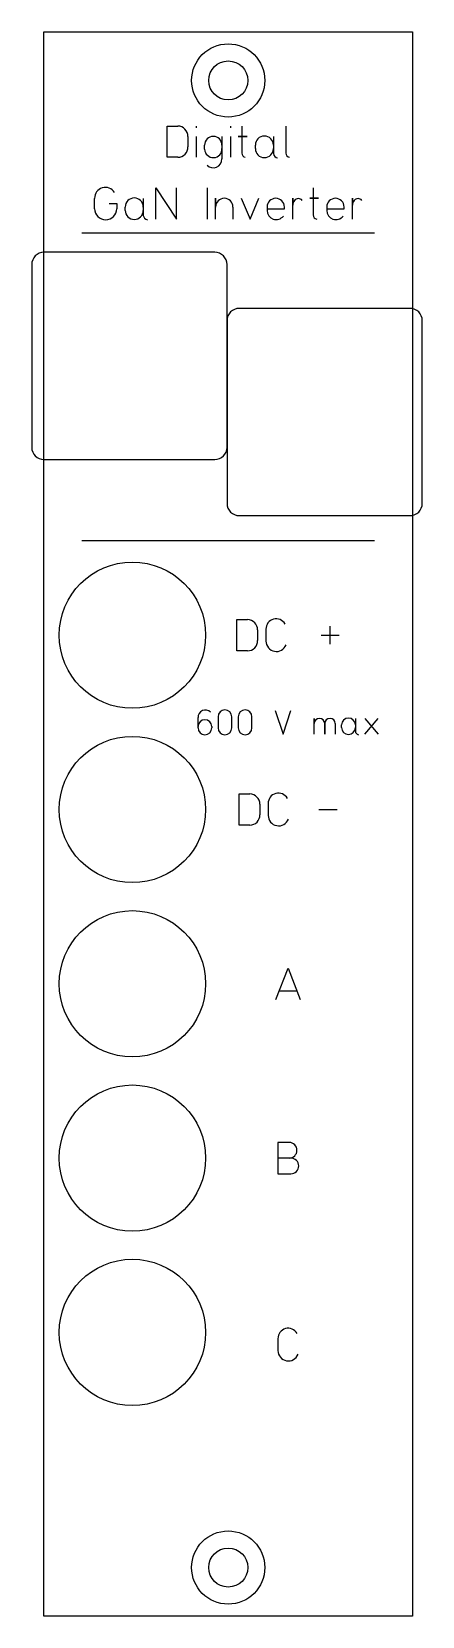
# Model space of a CAD drawing. Header units: millimetres. Extents: x -1 to 31, y 0 to 130.
import ezdxf

# ---------------------------------------------------------------- set-up
doc = ezdxf.new("R2010")
doc.units = ezdxf.units.MM
doc.layers.add('Gravur', color=7, linetype='CONTINUOUS')
doc.layers.add('Kontur', color=7, linetype='CONTINUOUS')

msp = doc.modelspace()

# ---------------------------------------------------------------- linework, layer by layer
at = {"layer": 'Gravur', "color": 254, "linetype": 'CONTINUOUS'}
for p, q in [((10.08873, 122.263), (10.97154, 122.263)), ((10.08873, 119.7), (10.08873, 122.263)), ((12.48173, 122.262), (12.48173, 122.11961)), ((15.27373, 122.262), (15.27373, 122.11961)), ((16.21303, 122.262), (16.21303, 121.40767)), ((19.82873, 122.261), (19.82873, 120.03973)), ((11.7974, 121.40867), (11.7974, 120.55433)), ((12.48173, 121.40767), (12.48173, 119.699)), ((14.58962, 121.40767), (14.58962, 120.41094)), ((15.27373, 121.40767), (15.27373, 119.699)), ((16.6402, 121.40767), (15.92826, 121.40767)), ((15.92826, 121.40767), (16.21303, 121.40767)), ((16.21303, 121.40767), (16.6402, 121.40767)), ((16.21303, 121.40767), (16.21303, 120.04073)), ((18.80358, 121.40667), (18.80358, 120.40994)), ((10.97154, 119.7), (10.08873, 119.7)), ((13.16573, 120.35399), (13.16573, 120.69572)), ((14.58962, 120.69572), (14.58962, 119.55661)), ((17.32273, 120.40994), (17.32273, 120.69472)), ((18.80358, 120.69472), (18.80358, 120.01126)), ((9.16573, 114.621), (9.16573, 117.184)), ((9.16573, 117.184), (10.8744, 114.621)), ((10.8744, 114.621), (10.8744, 117.184)), ((13.38173, 117.184), (13.38173, 114.621)), ((22.06603, 117.184), (22.06603, 116.32967)), ((4.15173, 115.47433), (4.15173, 116.32867)), ((5.3478, 115.9015), (5.97431, 115.9015)), ((5.97431, 115.9015), (5.97431, 115.47433)), ((8.13958, 116.32867), (8.13958, 115.33194)), ((14.06573, 114.621), (14.06573, 116.32967)), ((14.06573, 116.32967), (14.06573, 115.61772)), ((16.17273, 116.32967), (16.88468, 114.621)), ((16.88468, 114.621), (17.59662, 116.32967)), ((20.38673, 114.621), (20.38673, 116.32967)), ((20.38673, 116.32967), (20.38673, 115.76011)), ((22.4932, 116.32967), (21.78126, 116.32967)), ((21.78126, 116.32967), (22.06603, 116.32967)), ((22.06603, 116.32967), (22.4932, 116.32967)), ((22.06603, 116.32967), (22.06603, 114.96273)), ((25.28273, 114.621), (25.28273, 116.32967)), ((25.28273, 116.32967), (25.28273, 115.76011)), ((6.65873, 115.33194), (6.65873, 115.61672)), ((8.13958, 115.61672), (8.13958, 114.93326)), ((15.48962, 115.61772), (15.48962, 114.621)), ((18.27973, 115.61772), (18.27973, 115.33294)), ((18.27973, 115.47533), (19.70362, 115.47533)), ((19.70362, 115.47533), (19.70362, 115.61772)), ((23.17573, 115.61772), (23.17573, 115.33294)), ((23.17573, 115.47533), (24.59962, 115.47533)), ((24.59962, 115.47533), (24.59962, 115.61772)), ((3.101, 113.5), (27.099, 113.5)), ((3.101, 88.25), (27.099, 88.25)), ((15.80073, 81.772), (16.68354, 81.772)), ((15.80073, 79.209), (15.80073, 81.772)), ((17.5094, 80.91767), (17.5094, 80.06333)), ((18.19373, 80.97462), (18.19373, 80.00638)), ((23.46137, 79.75008), (23.46137, 81.23092)), ((22.72094, 80.4905), (24.20179, 80.4905)), ((16.68354, 79.209), (15.80073, 79.209)), ((18.94447, 74.313), (19.59313, 72.367)), ((19.59313, 72.367), (20.2418, 74.313)), ((12.62847, 72.88593), (12.62847, 73.7292)), ((13.75282, 72.99404), (13.75282, 72.88593)), ((14.27247, 73.79407), (14.27247, 72.88593)), ((15.39682, 72.88593), (15.39682, 73.79407)), ((15.91647, 73.79407), (15.91647, 72.88593)), ((17.04082, 72.88593), (17.04082, 73.79407)), ((22.14347, 72.367), (22.14347, 73.66433)), ((22.14347, 73.66433), (22.14347, 73.23189)), ((23.00836, 73.23189), (23.00836, 72.367)), ((23.00836, 72.367), (23.00836, 73.23189)), ((23.87324, 73.23189), (23.87324, 72.367)), ((24.39147, 72.90856), (24.39147, 73.12478)), ((25.51582, 73.66533), (25.51582, 72.90856)), ((25.51582, 73.12478), (25.51582, 72.60584)), ((26.29347, 73.66533), (27.37458, 72.368)), ((26.29347, 72.368), (27.37458, 73.66533)), ((15.98573, 67.472), (16.86854, 67.472)), ((15.98573, 64.909), (15.98573, 67.472)), ((17.6944, 66.61767), (17.6944, 65.76333)), ((18.37873, 66.67462), (18.37873, 65.70638)), ((22.53573, 66.1905), (24.01658, 66.1905)), ((16.86854, 64.909), (15.98573, 64.909)), ((19.00373, 50.609), (20.00046, 53.172)), ((20.00046, 53.172), (20.99718, 50.609)), ((19.28851, 51.32094), (20.7124, 51.32094)), ((20.0925, 38.872), (19.15273, 38.872)), ((19.15273, 38.872), (19.15273, 36.309)), ((20.23489, 37.5905), (19.15273, 37.5905)), ((19.15273, 36.309), (20.23489, 36.309)), ((19.17573, 22.77462), (19.17573, 21.80638))]:
    msp.add_line(p, q, dxfattribs=at)
at = {"layer": 'Gravur', "color": 7, "linetype": 'CONTINUOUS'}
for radius in [3, 3, 1.6]:
    msp.add_circle((15.1, 4), radius, dxfattribs=at)
at = {"layer": 'Gravur', "color": 254, "linetype": 'CONTINUOUS'}
for centre, radius, start, end in [((10.93838, 121.40461), 0.85903, 0.27068, 87.78728), ((13.87768, 120.69572), 0.71194, 0, 180), ((18.06316, 120.69472), 0.74042, 0, 180), ((10.97297, 120.52495), 0.82495, -90.09907, 2.04111), ((13.87768, 120.38247), 0.71251, -177.70939, 2.29061), ((16.56035, 120.04064), 0.34731, 179.98432, 259.62682), ((18.06316, 120.40994), 0.74042, -180, 0), ((19.21646, 120.04955), 0.41466, 185.29897, 260.11981), ((20.17605, 120.03964), 0.34731, 179.98432, 259.62682), ((13.87165, 119.55282), 0.71798, -134.87369, 0.30252), ((5.02937, 116.34936), 0.87788, 31.86328, 181.35068), ((7.39916, 115.61672), 0.74042, 0, 180), ((14.77768, 115.61772), 0.71194, 0, 180), ((18.99168, 115.61772), 0.71194, 0, 180), ((21.01604, 115.76013), 0.62931, 140.69073, 180.00162), ((20.84238, 115.90127), 0.40553, 39.42406, 140.57594), ((23.88768, 115.61772), 0.71194, 0, 179.99999), ((25.91204, 115.76013), 0.62931, 140.69073, 180.00162), ((25.73838, 115.90127), 0.40553, 39.42406, 140.57594), ((5.06302, 115.47433), 0.91129, -180, 0), ((7.39916, 115.33194), 0.74042, -180, 0), ((8.55246, 114.97155), 0.41466, 185.29897, 260.11981), ((19.02631, 115.33235), 0.74658, 179.95424, 322.44599), ((22.41335, 114.96264), 0.34731, 179.98432, 259.62682), ((23.92231, 115.33235), 0.74658, 179.95424, 322.44599), ((16.65038, 80.91361), 0.85903, 0.27068, 87.78728), ((19.02841, 80.99923), 0.83504, 28.82122, 181.68902), ((16.68497, 80.03395), 0.82495, -90.09907, 2.04111), ((19.04956, 80.0078), 0.85583, 180.09515, 338.42706), ((13.22735, 73.75309), 0.59936, 45.86651, 182.28449), ((14.83464, 73.79407), 0.56218, 0, 180), ((16.47864, 73.79407), 0.56218, 0, 180), ((13.19064, 72.99404), 0.56218, 0, 180), ((13.19064, 72.88593), 0.56218, -180, 0), ((14.83464, 72.88593), 0.56218, 180, 360), ((16.47864, 72.88593), 0.56218, 180, 360), ((22.57591, 73.23189), 0.43244, 0, 180), ((23.4408, 73.23189), 0.43244, 0, 180), ((24.95364, 73.12478), 0.56218, 0, 180), ((24.95364, 72.90856), 0.56218, -180, 0), ((25.82931, 72.63492), 0.31483, 185.29897, 260.11981), ((16.83538, 66.61361), 0.85903, 0.27068, 87.78728), ((19.21341, 66.69923), 0.83504, 28.82122, 181.68902), ((16.86997, 65.73395), 0.82495, -90.09907, 2.04111), ((19.23456, 65.7078), 0.85583, 180.09515, 338.42706), ((20.0925, 38.23125), 0.64075, 270, 450), ((20.23489, 36.94975), 0.64075, 270, 450), ((20.01041, 22.79923), 0.83504, 28.82122, 181.68902), ((20.03156, 21.8078), 0.85583, 180.09515, 338.42706)]:
    msp.add_arc(centre, radius, start, end, dxfattribs=at)
at = {"layer": 'Kontur', "color": 7, "linetype": 'CONTINUOUS'}
for p, q in [((0, 0), (0, 130)), ((0, 130), (30.2, 130)), ((30.2, 130), (30.2, 0)), ((14, 111.9), (0, 111.9)), ((-1, 110.9), (-1, 95.9)), ((15, 95.9), (15, 110.9)), ((30, 107.3), (16, 107.3)), ((15, 106.3), (15, 91.3)), ((31, 91.3), (31, 106.3)), ((0, 94.9), (14, 94.9)), ((16, 90.3), (30, 90.3)), ((30.2, 0), (0, 0))]:
    msp.add_line(p, q, dxfattribs=at)
for centre, radius in [((15.1, 126), 3), ((15.1, 126), 3), ((15.1, 126), 1.6), ((15.1, 126), 1.6), ((7.25, 80.49), 6), ((7.25, 66.19), 6), ((7.25, 51.89), 6), ((7.25, 37.59), 6), ((7.25, 23.29), 6), ((15.1, 4), 1.6)]:
    msp.add_circle(centre, radius, dxfattribs=at)
for centre, start, end in [((0, 110.9), 90, 180), ((14, 110.9), 0, 90), ((16, 106.3), 90, 180), ((30, 106.3), 0, 90), ((0, 95.9), 180, 270), ((14, 95.9), 270, 360), ((16, 91.3), 180, 270), ((30, 91.3), 270, 360)]:
    msp.add_arc(centre, 1, start, end, dxfattribs=at)

doc.saveas('drawing.dxf')
